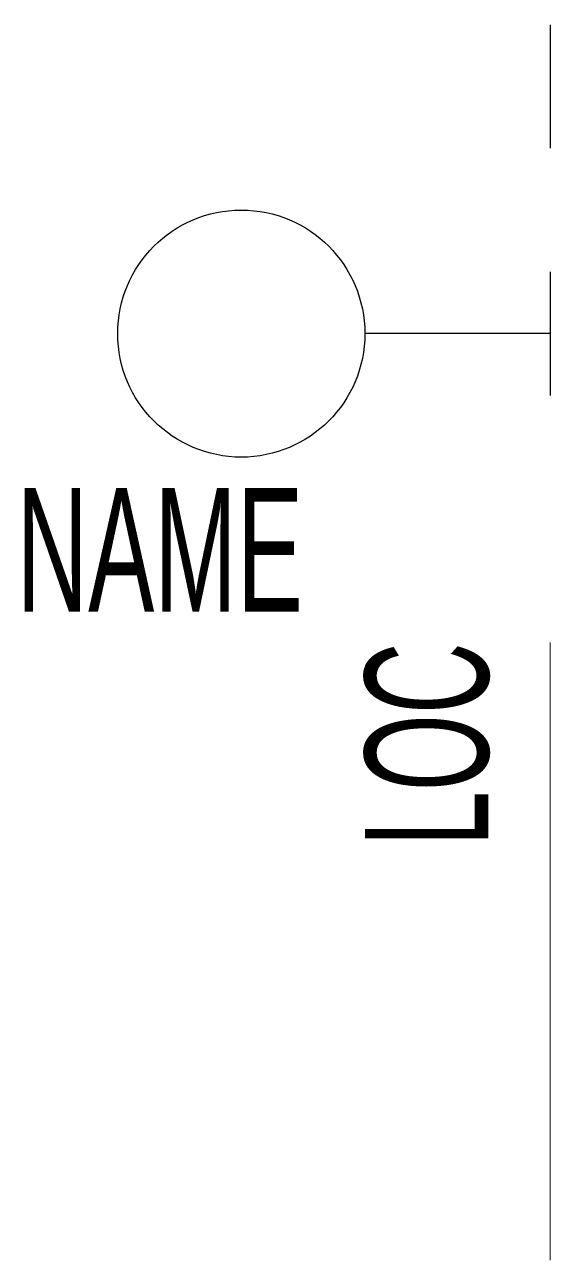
# Model space of a CAD drawing. Extents: x -4.3 to 0, y -9.5 to 0.5.
import ezdxf
from ezdxf.enums import TextEntityAlignment as Align

# ---------------------------------------------------------------- set-up
doc = ezdxf.new("R2010")
doc.units = 0
doc.layers.get('0').update_dxf_attribs({"linetype": 'CONTINUOUS'})

msp = doc.modelspace()

# ---------------------------------------------------------------- linework, layer by layer
at = {"color": 1}
for p, q in [((0, -1.5), (0, -2.5)), ((0, -2), (-1.5, -2))]:
    msp.add_line(p, q, dxfattribs=at)
at = {"color": 1, "lineweight": 0}
msp.add_line((0, -4.5), (0, -9.5), dxfattribs=at)
at = {"color": 1, "linetype": 'Continuous'}
msp.add_lwpolyline([(0, 0.5), (0, -0.5)], dxfattribs=at)
at = {"color": 1}
msp.add_circle((-2.5, -2), 1, dxfattribs=at)

# ---------------------------------------------------------------- texts
at = {"color": 1, "lineweight": 0, "width": 0.6}
msp.add_attdef('NAME', text='NAME', height=1, dxfattribs=at).set_placement((-2, -4.25), align=Align.RIGHT)
msp.add_attdef('LOC', text='LOC', height=1, rotation=90, dxfattribs=at).set_placement((-0.5, -4.5), align=Align.RIGHT)

doc.saveas('drawing.dxf')
